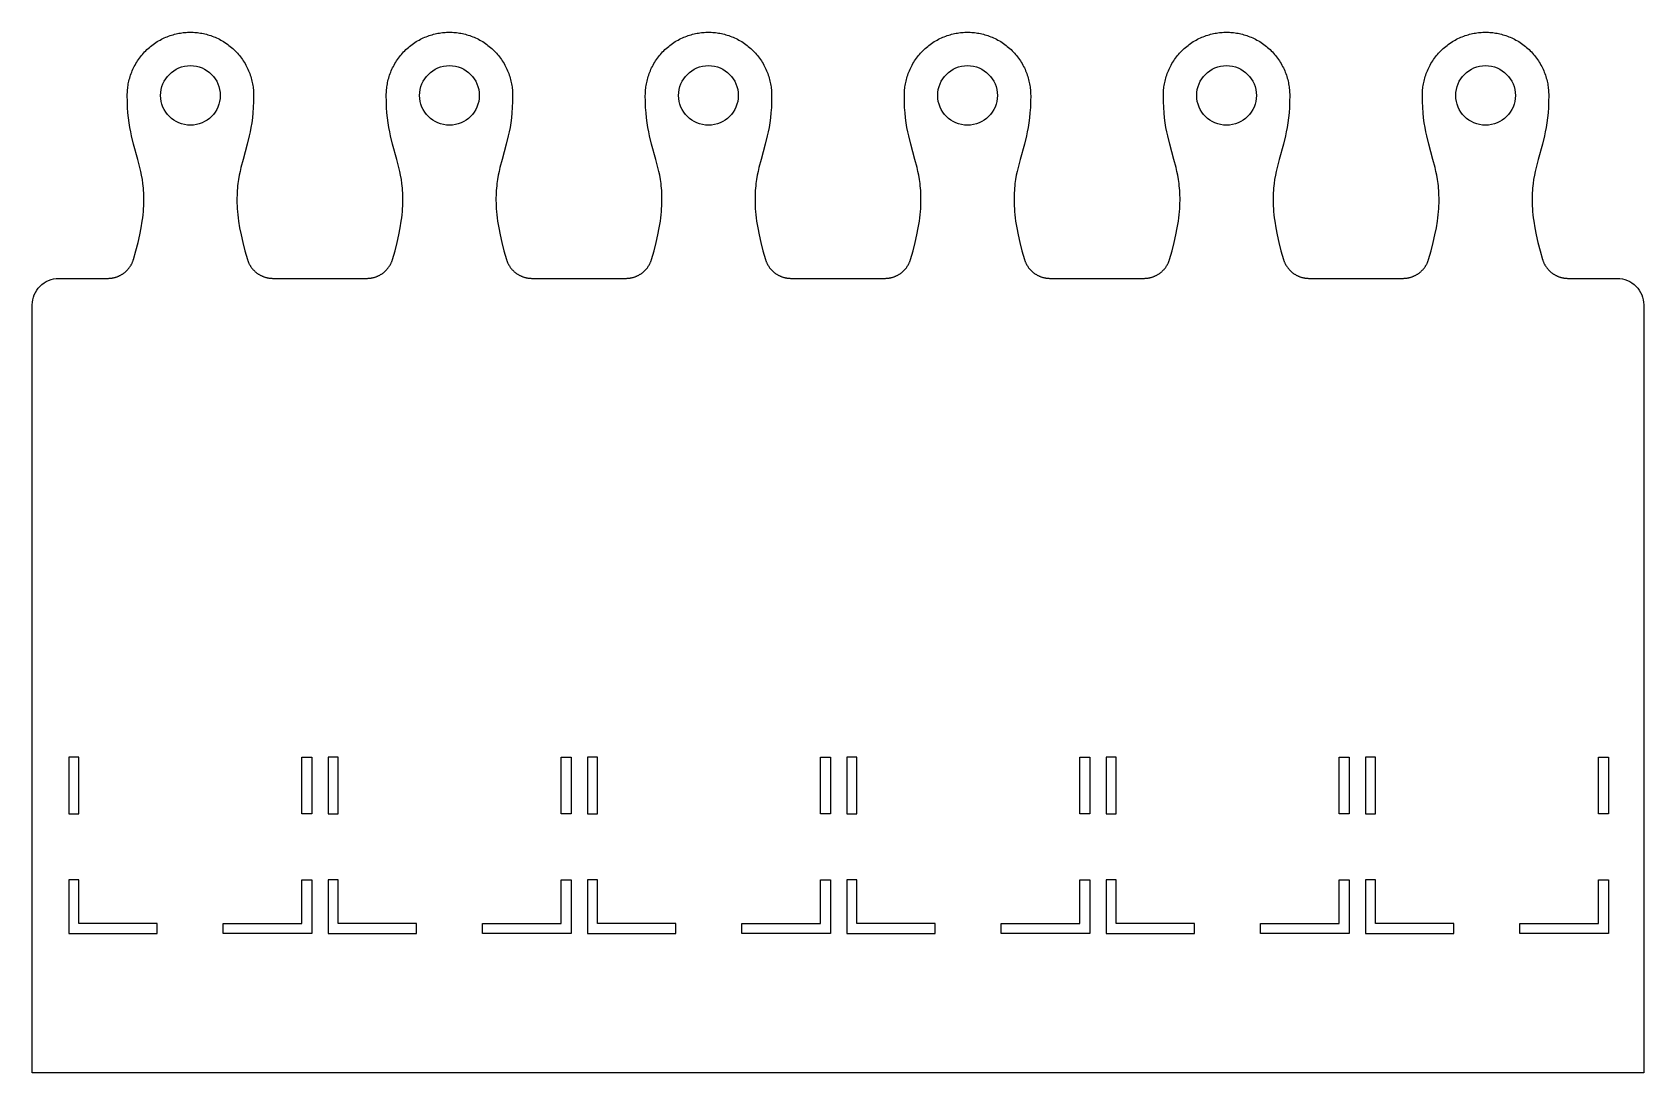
# Model space of a CAD drawing. Extents: x -1617 to -1129, y 174 to 882.
# Drawn here: x -1614 to -1129.3, y 568.8 to 881.7 of the extents above; entities that cross this region are included whole.
import ezdxf

# ---------------------------------------------------------------- set-up
doc = ezdxf.new("R2010")
doc.units = 0
doc.layers.add('DEFAULT', color=7, linetype='CONTINUOUS')

msp = doc.modelspace()

# ---------------------------------------------------------------- linework, layer by layer
at = {"layer": 'DEFAULT'}
msp.add_lwpolyline([(-1614, 799.65, -0.414214), (-1606, 807.65), (-1591.2, 807.65), (-1591.05, 807.65), (-1590.9, 807.66), (-1590.75, 807.66), (-1590.6, 807.67), (-1590.45, 807.69), (-1590.29, 807.7), (-1590.14, 807.72), (-1589.99, 807.74), (-1589.83, 807.77), (-1589.68, 807.8), (-1589.52, 807.83), (-1589.37, 807.86), (-1589.21, 807.9), (-1589.06, 807.94), (-1588.91, 807.99), (-1588.75, 808.04), (-1588.6, 808.09), (-1588.45, 808.14), (-1588.3, 808.2), (-1588.14, 808.26), (-1587.99, 808.32), (-1587.85, 808.39), (-1587.7, 808.46), (-1587.55, 808.53), (-1587.41, 808.61), (-1587.26, 808.69), (-1587.12, 808.77), (-1586.98, 808.86), (-1586.84, 808.95), (-1586.7, 809.04), (-1586.56, 809.13), (-1586.43, 809.23), (-1586.3, 809.33), (-1586.17, 809.43), (-1586.04, 809.54), (-1585.92, 809.65), (-1585.79, 809.76), (-1585.67, 809.87), (-1585.56, 809.98), (-1585.44, 810.1), (-1585.33, 810.22), (-1585.22, 810.34), (-1585.11, 810.46), (-1585.01, 810.59), (-1584.9, 810.72), (-1584.81, 810.85), (-1584.71, 810.98), (-1584.62, 811.11), (-1584.53, 811.24), (-1584.44, 811.38), (-1584.36, 811.51), (-1584.28, 811.65), (-1584.2, 811.79), (-1584.12, 811.92), (-1584.05, 812.06), (-1583.98, 812.2), (-1583.92, 812.35), (-1583.85, 812.49), (-1583.79, 812.63), (-1583.74, 812.77), (-1583.68, 812.91), (-1583.63, 813.06), (-1583.59, 813.2), (-1583.54, 813.34), (-1582.79, 815.94), (-1582.16, 818.39), (-1581.64, 820.69), (-1581.22, 822.85), (-1580.89, 824.88), (-1580.77, 825.85), (-1580.66, 826.79), (-1580.57, 827.7), (-1580.5, 828.59), (-1580.45, 829.45), (-1580.42, 830.28), (-1580.41, 831.09), (-1580.41, 831.87), (-1580.42, 832.63), (-1580.45, 833.37), (-1580.5, 834.09), (-1580.55, 834.79), (-1580.62, 835.47), (-1580.7, 836.14), (-1580.88, 837.42), (-1581.1, 838.64), (-1581.34, 839.81), (-1581.6, 840.94), (-1582.23, 843.36), (-1583.51, 848.04), (-1584.11, 850.46), (-1584.38, 851.73), (-1584.63, 853.05), (-1584.85, 854.43), (-1585.04, 855.88), (-1585.2, 857.42), (-1585.32, 859.06), (-1585.39, 860.8), (-1585.41, 862.65), (-1585.41, 863.07), (-1585.39, 863.5), (-1585.37, 863.93), (-1585.34, 864.36), (-1585.29, 864.79), (-1585.24, 865.23), (-1585.17, 865.67), (-1585.1, 866.11), (-1585.01, 866.55), (-1584.91, 866.99), (-1584.8, 867.44), (-1584.68, 867.88), (-1584.55, 868.32), (-1584.4, 868.77), (-1584.25, 869.21), (-1584.08, 869.65), (-1583.9, 870.08), (-1583.71, 870.52), (-1583.51, 870.95), (-1583.29, 871.38), (-1583.06, 871.8), (-1582.83, 872.22), (-1582.58, 872.64), (-1582.32, 873.05), (-1582.04, 873.45), (-1581.76, 873.85), (-1581.47, 874.24), (-1581.16, 874.63), (-1580.85, 875), (-1580.53, 875.37), (-1580.19, 875.73), (-1579.85, 876.09), (-1579.5, 876.43), (-1579.14, 876.76), (-1578.77, 877.09), (-1578.39, 877.4), (-1578, 877.71), (-1577.61, 878), (-1577.21, 878.28), (-1576.81, 878.55), (-1576.4, 878.82), (-1575.98, 879.06), (-1575.56, 879.3), (-1575.14, 879.53), (-1574.71, 879.74), (-1574.28, 879.95), (-1573.84, 880.14), (-1573.41, 880.32), (-1572.97, 880.49), (-1572.53, 880.64), (-1572.08, 880.79), (-1571.64, 880.92), (-1571.2, 881.04), (-1570.75, 881.15), (-1570.31, 881.25), (-1569.87, 881.33), (-1569.43, 881.41), (-1568.99, 881.48), (-1568.55, 881.53), (-1568.12, 881.57), (-1567.69, 881.61), (-1567.26, 881.63), (-1566.83, 881.65), (-1566.41, 881.65), (-1565.99, 881.65), (-1565.57, 881.63), (-1565.14, 881.61), (-1564.71, 881.57), (-1564.27, 881.53), (-1563.84, 881.48), (-1563.4, 881.41), (-1562.96, 881.33), (-1562.51, 881.25), (-1562.07, 881.15), (-1561.63, 881.04), (-1561.19, 880.92), (-1560.74, 880.79), (-1560.3, 880.64), (-1559.86, 880.49), (-1559.42, 880.32), (-1558.98, 880.14), (-1558.55, 879.95), (-1558.12, 879.74), (-1557.69, 879.53), (-1557.26, 879.3), (-1556.84, 879.06), (-1556.43, 878.82), (-1556.02, 878.55), (-1555.61, 878.28), (-1555.21, 878), (-1554.82, 877.71), (-1554.44, 877.4), (-1554.06, 877.09), (-1553.69, 876.76), (-1553.33, 876.43), (-1552.98, 876.09), (-1552.63, 875.73), (-1552.3, 875.37), (-1551.98, 875), (-1551.66, 874.63), (-1551.36, 874.24), (-1551.06, 873.85), (-1550.78, 873.45), (-1550.51, 873.05), (-1550.25, 872.64), (-1550, 872.22), (-1549.76, 871.8), (-1549.54, 871.38), (-1549.32, 870.95), (-1549.12, 870.52), (-1548.93, 870.08), (-1548.75, 869.65), (-1548.58, 869.21), (-1548.42, 868.77), (-1548.28, 868.32), (-1548.15, 867.88), (-1548.03, 867.44), (-1547.92, 866.99), (-1547.82, 866.55), (-1547.73, 866.11), (-1547.65, 865.67), (-1547.59, 865.23), (-1547.53, 864.79), (-1547.49, 864.36), (-1547.46, 863.93), (-1547.43, 863.5), (-1547.42, 863.07), (-1547.41, 862.65), (-1547.44, 860.8), (-1547.51, 859.06), (-1547.63, 857.42), (-1547.78, 855.88), (-1547.97, 854.43), (-1548.2, 853.05), (-1548.45, 851.73), (-1548.72, 850.46), (-1549.31, 848.04), (-1550.6, 843.36), (-1551.22, 840.94), (-1551.48, 839.81), (-1551.73, 838.64), (-1551.94, 837.42), (-1552.13, 836.14), (-1552.21, 835.47), (-1552.27, 834.79), (-1552.33, 834.09), (-1552.37, 833.37), (-1552.4, 832.63), (-1552.42, 831.87), (-1552.42, 831.09), (-1552.41, 830.28), (-1552.37, 829.45), (-1552.32, 828.59), (-1552.26, 827.7), (-1552.17, 826.79), (-1552.06, 825.85), (-1551.93, 824.88), (-1551.61, 822.85), (-1551.19, 820.69), (-1550.66, 818.39), (-1550.03, 815.94), (-1549.28, 813.34), (-1549.24, 813.2), (-1549.19, 813.06), (-1549.14, 812.91), (-1549.09, 812.77), (-1549.03, 812.63), (-1548.97, 812.49), (-1548.91, 812.35), (-1548.84, 812.2), (-1548.78, 812.06), (-1548.7, 811.92), (-1548.63, 811.79), (-1548.55, 811.65), (-1548.47, 811.51), (-1548.39, 811.38), (-1548.3, 811.24), (-1548.21, 811.11), (-1548.12, 810.98), (-1548.02, 810.85), (-1547.92, 810.72), (-1547.82, 810.59), (-1547.72, 810.46), (-1547.61, 810.34), (-1547.5, 810.22), (-1547.39, 810.1), (-1547.27, 809.98), (-1547.15, 809.87), (-1547.03, 809.76), (-1546.91, 809.65), (-1546.78, 809.54), (-1546.66, 809.43), (-1546.53, 809.33), (-1546.4, 809.23), (-1546.26, 809.13), (-1546.13, 809.04), (-1545.99, 808.95), (-1545.85, 808.86), (-1545.71, 808.77), (-1545.57, 808.69), (-1545.42, 808.61), (-1545.28, 808.53), (-1545.13, 808.46), (-1544.98, 808.39), (-1544.83, 808.32), (-1544.68, 808.26), (-1544.53, 808.2), (-1544.38, 808.14), (-1544.23, 808.09), (-1544.07, 808.04), (-1543.92, 807.99), (-1543.77, 807.94), (-1543.61, 807.9), (-1543.46, 807.86), (-1543.3, 807.83), (-1543.15, 807.8), (-1542.99, 807.77), (-1542.84, 807.74), (-1542.69, 807.72), (-1542.53, 807.7), (-1542.38, 807.69), (-1542.23, 807.67), (-1542.08, 807.66), (-1541.93, 807.66), (-1541.77, 807.65), (-1541.63, 807.65), (-1513.29, 807.65), (-1513.14, 807.65), (-1512.99, 807.66), (-1512.84, 807.66), (-1512.69, 807.67), (-1512.53, 807.69), (-1512.38, 807.7), (-1512.23, 807.72), (-1512.07, 807.74), (-1511.92, 807.77), (-1511.76, 807.8), (-1511.61, 807.83), (-1511.46, 807.86), (-1511.3, 807.9), (-1511.15, 807.94), (-1510.99, 807.99), (-1510.84, 808.04), (-1510.69, 808.09), (-1510.53, 808.14), (-1510.38, 808.2), (-1510.23, 808.26), (-1510.08, 808.32), (-1509.93, 808.39), (-1509.78, 808.46), (-1509.64, 808.53), (-1509.49, 808.61), (-1509.35, 808.69), (-1509.21, 808.77), (-1509.06, 808.86), (-1508.92, 808.95), (-1508.79, 809.04), (-1508.65, 809.13), (-1508.52, 809.23), (-1508.39, 809.33), (-1508.26, 809.43), (-1508.13, 809.54), (-1508, 809.65), (-1507.88, 809.76), (-1507.76, 809.87), (-1507.64, 809.98), (-1507.53, 810.1), (-1507.41, 810.22), (-1507.3, 810.34), (-1507.2, 810.46), (-1507.09, 810.59), (-1506.99, 810.72), (-1506.89, 810.85), (-1506.8, 810.98), (-1506.7, 811.11), (-1506.61, 811.24), (-1506.53, 811.38), (-1506.44, 811.51), (-1506.36, 811.65), (-1506.28, 811.79), (-1506.21, 811.92), (-1506.14, 812.06), (-1506.07, 812.2), (-1506, 812.35), (-1505.94, 812.49), (-1505.88, 812.63), (-1505.82, 812.77), (-1505.77, 812.91), (-1505.72, 813.06), (-1505.67, 813.2), (-1505.63, 813.34), (-1504.88, 815.94), (-1504.25, 818.39), (-1503.73, 820.69), (-1503.31, 822.85), (-1502.98, 824.88), (-1502.85, 825.85), (-1502.74, 826.79), (-1502.66, 827.7), (-1502.59, 828.59), (-1502.54, 829.45), (-1502.51, 830.28), (-1502.49, 831.09), (-1502.49, 831.87), (-1502.51, 832.63), (-1502.54, 833.37), (-1502.58, 834.09), (-1502.64, 834.79), (-1502.71, 835.47), (-1502.79, 836.14), (-1502.97, 837.42), (-1503.19, 838.64), (-1503.43, 839.81), (-1503.69, 840.94), (-1504.31, 843.36), (-1505.6, 848.04), (-1506.2, 850.46), (-1506.47, 851.73), (-1506.72, 853.05), (-1506.94, 854.43), (-1507.13, 855.88), (-1507.29, 857.42), (-1507.4, 859.06), (-1507.47, 860.8), (-1507.5, 862.65), (-1507.5, 863.07), (-1507.48, 863.5), (-1507.46, 863.93), (-1507.42, 864.36), (-1507.38, 864.79), (-1507.32, 865.23), (-1507.26, 865.67), (-1507.18, 866.11), (-1507.1, 866.55), (-1507, 866.99), (-1506.89, 867.44), (-1506.77, 867.88), (-1506.63, 868.32), (-1506.49, 868.77), (-1506.33, 869.21), (-1506.17, 869.65), (-1505.99, 870.08), (-1505.8, 870.52), (-1505.59, 870.95), (-1505.38, 871.38), (-1505.15, 871.8), (-1504.91, 872.22), (-1504.66, 872.64), (-1504.4, 873.05), (-1504.13, 873.45), (-1503.85, 873.85), (-1503.55, 874.24), (-1503.25, 874.63), (-1502.94, 875), (-1502.61, 875.37), (-1502.28, 875.73), (-1501.94, 876.09), (-1501.58, 876.43), (-1501.22, 876.76), (-1500.85, 877.09), (-1500.48, 877.4), (-1500.09, 877.71), (-1499.7, 878), (-1499.3, 878.28), (-1498.9, 878.55), (-1498.49, 878.82), (-1498.07, 879.06), (-1497.65, 879.3), (-1497.23, 879.53), (-1496.8, 879.74), (-1496.37, 879.95), (-1495.93, 880.14), (-1495.49, 880.32), (-1495.05, 880.49), (-1494.61, 880.64), (-1494.17, 880.79), (-1493.73, 880.92), (-1493.28, 881.04), (-1492.84, 881.15), (-1492.4, 881.25), (-1491.96, 881.33), (-1491.52, 881.41), (-1491.08, 881.48), (-1490.64, 881.53), (-1490.21, 881.57), (-1489.78, 881.61), (-1489.35, 881.63), (-1488.92, 881.65), (-1488.5, 881.65), (-1488.08, 881.65), (-1487.65, 881.63), (-1487.22, 881.61), (-1486.79, 881.57), (-1486.36, 881.53), (-1485.92, 881.48), (-1485.48, 881.41), (-1485.04, 881.33), (-1484.6, 881.25), (-1484.16, 881.15), (-1483.72, 881.04), (-1483.27, 880.92), (-1482.83, 880.79), (-1482.39, 880.64), (-1481.95, 880.49), (-1481.51, 880.32), (-1481.07, 880.14), (-1480.63, 879.95), (-1480.2, 879.74), (-1479.77, 879.53), (-1479.35, 879.3), (-1478.93, 879.06), (-1478.51, 878.82), (-1478.1, 878.55), (-1477.7, 878.28), (-1477.3, 878), (-1476.91, 877.71), (-1476.52, 877.4), (-1476.15, 877.09), (-1475.78, 876.76), (-1475.42, 876.43), (-1475.06, 876.09), (-1474.72, 875.73), (-1474.39, 875.37), (-1474.06, 875), (-1473.75, 874.63), (-1473.45, 874.24), (-1473.15, 873.85), (-1472.87, 873.45), (-1472.6, 873.05), (-1472.34, 872.64), (-1472.09, 872.22), (-1471.85, 871.8), (-1471.62, 871.38), (-1471.41, 870.95), (-1471.2, 870.52), (-1471.01, 870.08), (-1470.83, 869.65), (-1470.67, 869.21), (-1470.51, 868.77), (-1470.37, 868.32), (-1470.23, 867.88), (-1470.11, 867.44), (-1470, 866.99), (-1469.9, 866.55), (-1469.82, 866.11), (-1469.74, 865.67), (-1469.68, 865.23), (-1469.62, 864.79), (-1469.58, 864.36), (-1469.54, 863.93), (-1469.52, 863.5), (-1469.5, 863.07), (-1469.5, 862.65), (-1469.53, 860.8), (-1469.6, 859.06), (-1469.71, 857.42), (-1469.87, 855.88), (-1470.06, 854.43), (-1470.28, 853.05), (-1470.53, 851.73), (-1470.8, 850.46), (-1471.4, 848.04), (-1472.69, 843.36), (-1473.31, 840.94), (-1473.57, 839.81), (-1473.81, 838.64), (-1474.03, 837.42), (-1474.21, 836.14), (-1474.29, 835.47), (-1474.36, 834.79), (-1474.42, 834.09), (-1474.46, 833.37), (-1474.49, 832.63), (-1474.51, 831.87), (-1474.51, 831.09), (-1474.49, 830.28), (-1474.46, 829.45), (-1474.41, 828.59), (-1474.34, 827.7), (-1474.26, 826.79), (-1474.15, 825.85), (-1474.02, 824.88), (-1473.69, 822.85), (-1473.27, 820.69), (-1472.75, 818.39), (-1472.12, 815.94), (-1471.37, 813.34), (-1471.33, 813.2), (-1471.28, 813.06), (-1471.23, 812.91), (-1471.18, 812.77), (-1471.12, 812.63), (-1471.06, 812.49), (-1471, 812.35), (-1470.93, 812.2), (-1470.86, 812.06), (-1470.79, 811.92), (-1470.72, 811.79), (-1470.64, 811.65), (-1470.56, 811.51), (-1470.47, 811.38), (-1470.39, 811.24), (-1470.3, 811.11), (-1470.2, 810.98), (-1470.11, 810.85), (-1470.01, 810.72), (-1469.91, 810.59), (-1469.8, 810.46), (-1469.7, 810.34), (-1469.59, 810.22), (-1469.47, 810.1), (-1469.36, 809.98), (-1469.24, 809.87), (-1469.12, 809.76), (-1469, 809.65), (-1468.87, 809.54), (-1468.74, 809.43), (-1468.61, 809.33), (-1468.48, 809.23), (-1468.35, 809.13), (-1468.21, 809.04), (-1468.08, 808.95), (-1467.94, 808.86), (-1467.79, 808.77), (-1467.65, 808.69), (-1467.51, 808.61), (-1467.36, 808.53), (-1467.22, 808.46), (-1467.07, 808.39), (-1466.92, 808.32), (-1466.77, 808.26), (-1466.62, 808.2), (-1466.47, 808.14), (-1466.31, 808.09), (-1466.16, 808.04), (-1466.01, 807.99), (-1465.85, 807.94), (-1465.7, 807.9), (-1465.54, 807.86), (-1465.39, 807.83), (-1465.24, 807.8), (-1465.08, 807.77), (-1464.93, 807.74), (-1464.77, 807.72), (-1464.62, 807.7), (-1464.47, 807.69), (-1464.31, 807.67), (-1464.16, 807.66), (-1464.01, 807.66), (-1463.86, 807.65), (-1463.71, 807.65), (-1435.37, 807.65), (-1435.23, 807.65), (-1435.07, 807.66), (-1434.92, 807.66), (-1434.77, 807.67), (-1434.62, 807.69), (-1434.47, 807.7), (-1434.31, 807.72), (-1434.16, 807.74), (-1434.01, 807.77), (-1433.85, 807.8), (-1433.7, 807.83), (-1433.54, 807.86), (-1433.39, 807.9), (-1433.23, 807.94), (-1433.08, 807.99), (-1432.93, 808.04), (-1432.77, 808.09), (-1432.62, 808.14), (-1432.47, 808.2), (-1432.32, 808.26), (-1432.17, 808.32), (-1432.02, 808.39), (-1431.87, 808.46), (-1431.72, 808.53), (-1431.58, 808.61), (-1431.43, 808.69), (-1431.29, 808.77), (-1431.15, 808.86), (-1431.01, 808.95), (-1430.87, 809.04), (-1430.74, 809.13), (-1430.6, 809.23), (-1430.47, 809.33), (-1430.34, 809.43), (-1430.22, 809.54), (-1430.09, 809.65), (-1429.97, 809.76), (-1429.85, 809.87), (-1429.73, 809.98), (-1429.61, 810.1), (-1429.5, 810.22), (-1429.39, 810.34), (-1429.28, 810.46), (-1429.18, 810.59), (-1429.08, 810.72), (-1428.98, 810.85), (-1428.88, 810.98), (-1428.79, 811.11), (-1428.7, 811.24), (-1428.61, 811.38), (-1428.53, 811.51), (-1428.45, 811.65), (-1428.37, 811.79), (-1428.3, 811.92), (-1428.22, 812.06), (-1428.16, 812.2), (-1428.09, 812.35), (-1428.03, 812.49), (-1427.97, 812.63), (-1427.91, 812.77), (-1427.86, 812.91), (-1427.81, 813.06), (-1427.76, 813.2), (-1427.72, 813.34), (-1426.97, 815.94), (-1426.34, 818.39), (-1425.81, 820.69), (-1425.39, 822.85), (-1425.07, 824.88), (-1424.94, 825.85), (-1424.83, 826.79), (-1424.74, 827.7), (-1424.68, 828.59), (-1424.63, 829.45), (-1424.59, 830.28), (-1424.58, 831.09), (-1424.58, 831.87), (-1424.6, 832.63), (-1424.63, 833.37), (-1424.67, 834.09), (-1424.73, 834.79), (-1424.79, 835.47), (-1424.87, 836.14), (-1425.06, 837.42), (-1425.27, 838.64), (-1425.52, 839.81), (-1425.78, 840.94), (-1426.4, 843.36), (-1427.69, 848.04), (-1428.28, 850.46), (-1428.55, 851.73), (-1428.8, 853.05), (-1429.03, 854.43), (-1429.22, 855.88), (-1429.37, 857.42), (-1429.49, 859.06), (-1429.56, 860.8), (-1429.59, 862.65), (-1429.58, 863.07), (-1429.57, 863.5), (-1429.54, 863.93), (-1429.51, 864.36), (-1429.47, 864.79), (-1429.41, 865.23), (-1429.35, 865.67), (-1429.27, 866.11), (-1429.18, 866.55), (-1429.08, 866.99), (-1428.97, 867.44), (-1428.85, 867.88), (-1428.72, 868.32), (-1428.58, 868.77), (-1428.42, 869.21), (-1428.25, 869.65), (-1428.07, 870.08), (-1427.88, 870.52), (-1427.68, 870.95), (-1427.46, 871.38), (-1427.24, 871.8), (-1427, 872.22), (-1426.75, 872.64), (-1426.49, 873.05), (-1426.22, 873.45), (-1425.94, 873.85), (-1425.64, 874.24), (-1425.34, 874.63), (-1425.02, 875), (-1424.7, 875.37), (-1424.37, 875.73), (-1424.02, 876.09), (-1423.67, 876.43), (-1423.31, 876.76), (-1422.94, 877.09), (-1422.56, 877.4), (-1422.18, 877.71), (-1421.79, 878), (-1421.39, 878.28), (-1420.98, 878.55), (-1420.57, 878.82), (-1420.16, 879.06), (-1419.74, 879.3), (-1419.31, 879.53), (-1418.88, 879.74), (-1418.45, 879.95), (-1418.02, 880.14), (-1417.58, 880.32), (-1417.14, 880.49), (-1416.7, 880.64), (-1416.26, 880.79), (-1415.81, 880.92), (-1415.37, 881.04), (-1414.93, 881.15), (-1414.49, 881.25), (-1414.04, 881.33), (-1413.6, 881.41), (-1413.16, 881.48), (-1412.73, 881.53), (-1412.29, 881.57), (-1411.86, 881.61), (-1411.43, 881.63), (-1411.01, 881.65), (-1410.59, 881.65), (-1410.17, 881.65), (-1409.74, 881.63), (-1409.31, 881.61), (-1408.88, 881.57), (-1408.45, 881.53), (-1408.01, 881.48), (-1407.57, 881.41), (-1407.13, 881.33), (-1406.69, 881.25), (-1406.25, 881.15), (-1405.8, 881.04), (-1405.36, 880.92), (-1404.92, 880.79), (-1404.47, 880.64), (-1404.03, 880.49), (-1403.59, 880.32), (-1403.16, 880.14), (-1402.72, 879.95), (-1402.29, 879.74), (-1401.86, 879.53), (-1401.44, 879.3), (-1401.02, 879.06), (-1400.6, 878.82), (-1400.19, 878.55), (-1399.79, 878.28), (-1399.39, 878), (-1399, 877.71), (-1398.61, 877.4), (-1398.23, 877.09), (-1397.86, 876.76), (-1397.5, 876.43), (-1397.15, 876.09), (-1396.81, 875.73), (-1396.47, 875.37), (-1396.15, 875), (-1395.84, 874.63), (-1395.53, 874.24), (-1395.24, 873.85), (-1394.96, 873.45), (-1394.68, 873.05), (-1394.42, 872.64), (-1394.17, 872.22), (-1393.94, 871.8), (-1393.71, 871.38), (-1393.49, 870.95), (-1393.29, 870.52), (-1393.1, 870.08), (-1392.92, 869.65), (-1392.75, 869.21), (-1392.6, 868.77), (-1392.45, 868.32), (-1392.32, 867.88), (-1392.2, 867.44), (-1392.09, 866.99), (-1391.99, 866.55), (-1391.9, 866.11), (-1391.83, 865.67), (-1391.76, 865.23), (-1391.71, 864.79), (-1391.66, 864.36), (-1391.63, 863.93), (-1391.61, 863.5), (-1391.59, 863.07), (-1391.59, 862.65), (-1391.61, 860.8), (-1391.68, 859.06), (-1391.8, 857.42), (-1391.96, 855.88), (-1392.15, 854.43), (-1392.37, 853.05), (-1392.62, 851.73), (-1392.89, 850.46), (-1393.49, 848.04), (-1394.77, 843.36), (-1395.4, 840.94), (-1395.66, 839.81), (-1395.9, 838.64), (-1396.12, 837.42), (-1396.3, 836.14), (-1396.38, 835.47), (-1396.45, 834.79), (-1396.5, 834.09), (-1396.55, 833.37), (-1396.58, 832.63), (-1396.59, 831.87), (-1396.59, 831.09), (-1396.58, 830.28), (-1396.55, 829.45), (-1396.5, 828.59), (-1396.43, 827.7), (-1396.34, 826.79), (-1396.23, 825.85), (-1396.11, 824.88), (-1395.78, 822.85), (-1395.36, 820.69), (-1394.84, 818.39), (-1394.21, 815.94), (-1393.46, 813.34), (-1393.41, 813.2), (-1393.37, 813.06), (-1393.32, 812.91), (-1393.26, 812.77), (-1393.21, 812.63), (-1393.15, 812.49), (-1393.08, 812.35), (-1393.02, 812.2), (-1392.95, 812.06), (-1392.88, 811.92), (-1392.8, 811.79), (-1392.72, 811.65), (-1392.64, 811.51), (-1392.56, 811.38), (-1392.47, 811.24), (-1392.38, 811.11), (-1392.29, 810.98), (-1392.19, 810.85), (-1392.1, 810.72), (-1391.99, 810.59), (-1391.89, 810.46), (-1391.78, 810.34), (-1391.67, 810.22), (-1391.56, 810.1), (-1391.44, 809.98), (-1391.33, 809.87), (-1391.21, 809.76), (-1391.08, 809.65), (-1390.96, 809.54), (-1390.83, 809.43), (-1390.7, 809.33), (-1390.57, 809.23), (-1390.44, 809.13), (-1390.3, 809.04), (-1390.16, 808.95), (-1390.02, 808.86), (-1389.88, 808.77), (-1389.74, 808.69), (-1389.59, 808.61), (-1389.45, 808.53), (-1389.3, 808.46), (-1389.15, 808.39), (-1389.01, 808.32), (-1388.86, 808.26), (-1388.7, 808.2), (-1388.55, 808.14), (-1388.4, 808.09), (-1388.25, 808.04), (-1388.09, 807.99), (-1387.94, 807.94), (-1387.79, 807.9), (-1387.63, 807.86), (-1387.48, 807.83), (-1387.32, 807.8), (-1387.17, 807.77), (-1387.01, 807.74), (-1386.86, 807.72), (-1386.71, 807.7), (-1386.55, 807.69), (-1386.4, 807.67), (-1386.25, 807.66), (-1386.1, 807.66), (-1385.95, 807.65), (-1385.8, 807.65), (-1357.46, 807.65), (-1357.31, 807.65), (-1357.16, 807.66), (-1357.01, 807.66), (-1356.86, 807.67), (-1356.71, 807.69), (-1356.55, 807.7), (-1356.4, 807.72), (-1356.25, 807.74), (-1356.09, 807.77), (-1355.94, 807.8), (-1355.78, 807.83), (-1355.63, 807.86), (-1355.47, 807.9), (-1355.32, 807.94), (-1355.17, 807.99), (-1355.01, 808.04), (-1354.86, 808.09), (-1354.71, 808.14), (-1354.56, 808.2), (-1354.4, 808.26), (-1354.25, 808.32), (-1354.11, 808.39), (-1353.96, 808.46), (-1353.81, 808.53), (-1353.67, 808.61), (-1353.52, 808.69), (-1353.38, 808.77), (-1353.24, 808.86), (-1353.1, 808.95), (-1352.96, 809.04), (-1352.82, 809.13), (-1352.69, 809.23), (-1352.56, 809.33), (-1352.43, 809.43), (-1352.3, 809.54), (-1352.18, 809.65), (-1352.05, 809.76), (-1351.93, 809.87), (-1351.82, 809.98), (-1351.7, 810.1), (-1351.59, 810.22), (-1351.48, 810.34), (-1351.37, 810.46), (-1351.27, 810.59), (-1351.17, 810.72), (-1351.07, 810.85), (-1350.97, 810.98), (-1350.88, 811.11), (-1350.79, 811.24), (-1350.7, 811.38), (-1350.62, 811.51), (-1350.54, 811.65), (-1350.46, 811.79), (-1350.38, 811.92), (-1350.31, 812.06), (-1350.24, 812.2), (-1350.18, 812.35), (-1350.11, 812.49), (-1350.05, 812.63), (-1350, 812.77), (-1349.95, 812.91), (-1349.89, 813.06), (-1349.85, 813.2), (-1349.8, 813.34), (-1349.05, 815.94), (-1348.42, 818.39), (-1347.9, 820.69), (-1347.48, 822.85), (-1347.15, 824.88), (-1347.03, 825.85), (-1346.92, 826.79), (-1346.83, 827.7), (-1346.76, 828.59), (-1346.71, 829.45), (-1346.68, 830.28), (-1346.67, 831.09), (-1346.67, 831.87), (-1346.68, 832.63), (-1346.71, 833.37), (-1346.76, 834.09), (-1346.81, 834.79), (-1346.88, 835.47), (-1346.96, 836.14), (-1347.14, 837.42), (-1347.36, 838.64), (-1347.6, 839.81), (-1347.86, 840.94), (-1348.49, 843.36), (-1349.77, 848.04), (-1350.37, 850.46), (-1350.64, 851.73), (-1350.89, 853.05), (-1351.11, 854.43), (-1351.3, 855.88), (-1351.46, 857.42), (-1351.58, 859.06), (-1351.65, 860.8), (-1351.67, 862.65), (-1351.67, 863.07), (-1351.65, 863.5), (-1351.63, 863.93), (-1351.6, 864.36), (-1351.55, 864.79), (-1351.5, 865.23), (-1351.43, 865.67), (-1351.36, 866.11), (-1351.27, 866.55), (-1351.17, 866.99), (-1351.06, 867.44), (-1350.94, 867.88), (-1350.81, 868.32), (-1350.66, 868.77), (-1350.51, 869.21), (-1350.34, 869.65), (-1350.16, 870.08), (-1349.97, 870.52), (-1349.77, 870.95), (-1349.55, 871.38), (-1349.32, 871.8), (-1349.09, 872.22), (-1348.84, 872.64), (-1348.58, 873.05), (-1348.3, 873.45), (-1348.02, 873.85), (-1347.73, 874.24), (-1347.42, 874.63), (-1347.11, 875), (-1346.79, 875.37), (-1346.45, 875.73), (-1346.11, 876.09), (-1345.76, 876.43), (-1345.4, 876.76), (-1345.03, 877.09), (-1344.65, 877.4), (-1344.26, 877.71), (-1343.87, 878), (-1343.47, 878.28), (-1343.07, 878.55), (-1342.66, 878.82), (-1342.24, 879.06), (-1341.82, 879.3), (-1341.4, 879.53), (-1340.97, 879.74), (-1340.54, 879.95), (-1340.1, 880.14), (-1339.67, 880.32), (-1339.23, 880.49), (-1338.79, 880.64), (-1338.34, 880.79), (-1337.9, 880.92), (-1337.46, 881.04), (-1337.02, 881.15), (-1336.57, 881.25), (-1336.13, 881.33), (-1335.69, 881.41), (-1335.25, 881.48), (-1334.82, 881.53), (-1334.38, 881.57), (-1333.95, 881.61), (-1333.52, 881.63), (-1333.1, 881.65), (-1332.67, 881.65), (-1332.25, 881.65), (-1331.83, 881.63), (-1331.4, 881.61), (-1330.97, 881.57), (-1330.53, 881.53), (-1330.1, 881.48), (-1329.66, 881.41), (-1329.22, 881.33), (-1328.77, 881.25), (-1328.33, 881.15), (-1327.89, 881.04), (-1327.45, 880.92), (-1327, 880.79), (-1326.56, 880.64), (-1326.12, 880.49), (-1325.68, 880.32), (-1325.24, 880.14), (-1324.81, 879.95), (-1324.38, 879.74), (-1323.95, 879.53), (-1323.52, 879.3), (-1323.1, 879.06), (-1322.69, 878.82), (-1322.28, 878.55), (-1321.87, 878.28), (-1321.47, 878), (-1321.08, 877.71), (-1320.7, 877.4), (-1320.32, 877.09), (-1319.95, 876.76), (-1319.59, 876.43), (-1319.24, 876.09), (-1318.9, 875.73), (-1318.56, 875.37), (-1318.24, 875), (-1317.92, 874.63), (-1317.62, 874.24), (-1317.33, 873.85), (-1317.04, 873.45), (-1316.77, 873.05), (-1316.51, 872.64), (-1316.26, 872.22), (-1316.02, 871.8), (-1315.8, 871.38), (-1315.58, 870.95), (-1315.38, 870.52), (-1315.19, 870.08), (-1315.01, 869.65), (-1314.84, 869.21), (-1314.68, 868.77), (-1314.54, 868.32), (-1314.41, 867.88), (-1314.29, 867.44), (-1314.18, 866.99), (-1314.08, 866.55), (-1313.99, 866.11), (-1313.91, 865.67), (-1313.85, 865.23), (-1313.79, 864.79), (-1313.75, 864.36), (-1313.72, 863.93), (-1313.69, 863.5), (-1313.68, 863.07), (-1313.67, 862.65), (-1313.7, 860.8), (-1313.77, 859.06), (-1313.89, 857.42), (-1314.04, 855.88), (-1314.23, 854.43), (-1314.46, 853.05), (-1314.71, 851.73), (-1314.98, 850.46), (-1315.57, 848.04), (-1316.86, 843.36), (-1317.48, 840.94), (-1317.74, 839.81), (-1317.99, 838.64), (-1318.2, 837.42), (-1318.39, 836.14), (-1318.47, 835.47), (-1318.53, 834.79), (-1318.59, 834.09), (-1318.63, 833.37), (-1318.66, 832.63), (-1318.68, 831.87), (-1318.68, 831.09), (-1318.67, 830.28), (-1318.63, 829.45), (-1318.58, 828.59), (-1318.52, 827.7), (-1318.43, 826.79), (-1318.32, 825.85), (-1318.19, 824.88), (-1317.87, 822.85), (-1317.45, 820.69), (-1316.92, 818.39), (-1316.29, 815.94), (-1315.54, 813.34), (-1315.5, 813.2), (-1315.45, 813.06), (-1315.4, 812.91), (-1315.35, 812.77), (-1315.29, 812.63), (-1315.23, 812.49), (-1315.17, 812.35), (-1315.1, 812.2), (-1315.04, 812.06), (-1314.96, 811.92), (-1314.89, 811.79), (-1314.81, 811.65), (-1314.73, 811.51), (-1314.65, 811.38), (-1314.56, 811.24), (-1314.47, 811.11), (-1314.38, 810.98), (-1314.28, 810.85), (-1314.18, 810.72), (-1314.08, 810.59), (-1313.98, 810.46), (-1313.87, 810.34), (-1313.76, 810.22), (-1313.65, 810.1), (-1313.53, 809.98), (-1313.41, 809.87), (-1313.29, 809.76), (-1313.17, 809.65), (-1313.04, 809.54), (-1312.92, 809.43), (-1312.79, 809.33), (-1312.66, 809.23), (-1312.52, 809.13), (-1312.39, 809.04), (-1312.25, 808.95), (-1312.11, 808.86), (-1311.97, 808.77), (-1311.83, 808.69), (-1311.68, 808.61), (-1311.54, 808.53), (-1311.39, 808.46), (-1311.24, 808.39), (-1311.09, 808.32), (-1310.94, 808.26), (-1310.79, 808.2), (-1310.64, 808.14), (-1310.49, 808.09), (-1310.33, 808.04), (-1310.18, 807.99), (-1310.03, 807.94), (-1309.87, 807.9), (-1309.72, 807.86), (-1309.56, 807.83), (-1309.41, 807.8), (-1309.26, 807.77), (-1309.1, 807.74), (-1308.95, 807.72), (-1308.79, 807.7), (-1308.64, 807.69), (-1308.49, 807.67), (-1308.34, 807.66), (-1308.19, 807.66), (-1308.03, 807.65), (-1307.89, 807.65), (-1279.55, 807.65), (-1279.4, 807.65), (-1279.25, 807.66), (-1279.1, 807.66), (-1278.95, 807.67), (-1278.79, 807.69), (-1278.64, 807.7), (-1278.49, 807.72), (-1278.33, 807.74), (-1278.18, 807.77), (-1278.02, 807.8), (-1277.87, 807.83), (-1277.72, 807.86), (-1277.56, 807.9), (-1277.41, 807.94), (-1277.25, 807.99), (-1277.1, 808.04), (-1276.95, 808.09), (-1276.79, 808.14), (-1276.64, 808.2), (-1276.49, 808.26), (-1276.34, 808.32), (-1276.19, 808.39), (-1276.04, 808.46), (-1275.9, 808.53), (-1275.75, 808.61), (-1275.61, 808.69), (-1275.47, 808.77), (-1275.32, 808.86), (-1275.19, 808.95), (-1275.05, 809.04), (-1274.91, 809.13), (-1274.78, 809.23), (-1274.65, 809.33), (-1274.52, 809.43), (-1274.39, 809.54), (-1274.26, 809.65), (-1274.14, 809.76), (-1274.02, 809.87), (-1273.9, 809.98), (-1273.79, 810.1), (-1273.68, 810.22), (-1273.57, 810.34), (-1273.46, 810.46), (-1273.35, 810.59), (-1273.25, 810.72), (-1273.15, 810.85), (-1273.06, 810.98), (-1272.96, 811.11), (-1272.87, 811.24), (-1272.79, 811.38), (-1272.7, 811.51), (-1272.62, 811.65), (-1272.54, 811.79), (-1272.47, 811.92), (-1272.4, 812.06), (-1272.33, 812.2), (-1272.26, 812.35), (-1272.2, 812.49), (-1272.14, 812.63), (-1272.09, 812.77), (-1272.03, 812.91), (-1271.98, 813.06), (-1271.93, 813.2), (-1271.89, 813.34), (-1271.14, 815.94), (-1270.51, 818.39), (-1269.99, 820.69), (-1269.57, 822.85), (-1269.24, 824.88), (-1269.11, 825.85), (-1269, 826.79), (-1268.92, 827.7), (-1268.85, 828.59), (-1268.8, 829.45), (-1268.77, 830.28), (-1268.75, 831.09), (-1268.75, 831.87), (-1268.77, 832.63), (-1268.8, 833.37), (-1268.84, 834.09), (-1268.9, 834.79), (-1268.97, 835.47), (-1269.05, 836.14), (-1269.23, 837.42), (-1269.45, 838.64), (-1269.69, 839.81), (-1269.95, 840.94), (-1270.57, 843.36), (-1271.86, 848.04), (-1272.46, 850.46), (-1272.73, 851.73), (-1272.98, 853.05), (-1273.2, 854.43), (-1273.39, 855.88), (-1273.55, 857.42), (-1273.66, 859.06), (-1273.74, 860.8), (-1273.76, 862.65), (-1273.76, 863.07), (-1273.74, 863.5), (-1273.72, 863.93), (-1273.68, 864.36), (-1273.64, 864.79), (-1273.58, 865.23), (-1273.52, 865.67), (-1273.44, 866.11), (-1273.36, 866.55), (-1273.26, 866.99), (-1273.15, 867.44), (-1273.03, 867.88), (-1272.89, 868.32), (-1272.75, 868.77), (-1272.59, 869.21), (-1272.43, 869.65), (-1272.25, 870.08), (-1272.06, 870.52), (-1271.85, 870.95), (-1271.64, 871.38), (-1271.41, 871.8), (-1271.17, 872.22), (-1270.92, 872.64), (-1270.66, 873.05), (-1270.39, 873.45), (-1270.11, 873.85), (-1269.82, 874.24), (-1269.51, 874.63), (-1269.2, 875), (-1268.87, 875.37), (-1268.54, 875.73), (-1268.2, 876.09), (-1267.84, 876.43), (-1267.48, 876.76), (-1267.11, 877.09), (-1266.74, 877.4), (-1266.35, 877.71), (-1265.96, 878), (-1265.56, 878.28), (-1265.16, 878.55), (-1264.75, 878.82), (-1264.33, 879.06), (-1263.91, 879.3), (-1263.49, 879.53), (-1263.06, 879.74), (-1262.63, 879.95), (-1262.19, 880.14), (-1261.75, 880.32), (-1261.31, 880.49), (-1260.87, 880.64), (-1260.43, 880.79), (-1259.99, 880.92), (-1259.55, 881.04), (-1259.1, 881.15), (-1258.66, 881.25), (-1258.22, 881.33), (-1257.78, 881.41), (-1257.34, 881.48), (-1256.9, 881.53), (-1256.47, 881.57), (-1256.04, 881.61), (-1255.61, 881.63), (-1255.18, 881.65), (-1254.76, 881.65), (-1254.34, 881.65), (-1253.91, 881.63), (-1253.48, 881.61), (-1253.05, 881.57), (-1252.62, 881.53), (-1252.18, 881.48), (-1251.74, 881.41), (-1251.3, 881.33), (-1250.86, 881.25), (-1250.42, 881.15), (-1249.98, 881.04), (-1249.53, 880.92), (-1249.09, 880.79), (-1248.65, 880.64), (-1248.21, 880.49), (-1247.77, 880.32), (-1247.33, 880.14), (-1246.89, 879.95), (-1246.46, 879.74), (-1246.03, 879.53), (-1245.61, 879.3), (-1245.19, 879.06), (-1244.77, 878.82), (-1244.36, 878.55), (-1243.96, 878.28), (-1243.56, 878), (-1243.17, 877.71), (-1242.78, 877.4), (-1242.41, 877.09), (-1242.04, 876.76), (-1241.68, 876.43), (-1241.33, 876.09), (-1240.98, 875.73), (-1240.65, 875.37), (-1240.32, 875), (-1240.01, 874.63), (-1239.71, 874.24), (-1239.41, 873.85), (-1239.13, 873.45), (-1238.86, 873.05), (-1238.6, 872.64), (-1238.35, 872.22), (-1238.11, 871.8), (-1237.88, 871.38), (-1237.67, 870.95), (-1237.47, 870.52), (-1237.27, 870.08), (-1237.09, 869.65), (-1236.93, 869.21), (-1236.77, 868.77), (-1236.63, 868.32), (-1236.49, 867.88), (-1236.37, 867.44), (-1236.26, 866.99), (-1236.16, 866.55), (-1236.08, 866.11), (-1236, 865.67), (-1235.94, 865.23), (-1235.88, 864.79), (-1235.84, 864.36), (-1235.8, 863.93), (-1235.78, 863.5), (-1235.76, 863.07), (-1235.76, 862.65), (-1235.79, 860.8), (-1235.86, 859.06), (-1235.97, 857.42), (-1236.13, 855.88), (-1236.32, 854.43), (-1236.54, 853.05), (-1236.79, 851.73), (-1237.06, 850.46), (-1237.66, 848.04), (-1238.95, 843.36), (-1239.57, 840.94), (-1239.83, 839.81), (-1240.07, 838.64), (-1240.29, 837.42), (-1240.48, 836.14), (-1240.55, 835.47), (-1240.62, 834.79), (-1240.68, 834.09), (-1240.72, 833.37), (-1240.75, 832.63), (-1240.77, 831.87), (-1240.77, 831.09), (-1240.75, 830.28), (-1240.72, 829.45), (-1240.67, 828.59), (-1240.6, 827.7), (-1240.52, 826.79), (-1240.41, 825.85), (-1240.28, 824.88), (-1239.95, 822.85), (-1239.53, 820.69), (-1239.01, 818.39), (-1238.38, 815.94), (-1237.63, 813.34), (-1237.59, 813.2), (-1237.54, 813.06), (-1237.49, 812.91), (-1237.44, 812.77), (-1237.38, 812.63), (-1237.32, 812.49), (-1237.26, 812.35), (-1237.19, 812.2), (-1237.12, 812.06), (-1237.05, 811.92), (-1236.98, 811.79), (-1236.9, 811.65), (-1236.82, 811.51), (-1236.73, 811.38), (-1236.65, 811.24), (-1236.56, 811.11), (-1236.46, 810.98), (-1236.37, 810.85), (-1236.27, 810.72), (-1236.17, 810.59), (-1236.06, 810.46), (-1235.96, 810.34), (-1235.85, 810.22), (-1235.73, 810.1), (-1235.62, 809.98), (-1235.5, 809.87), (-1235.38, 809.76), (-1235.26, 809.65), (-1235.13, 809.54), (-1235, 809.43), (-1234.87, 809.33), (-1234.74, 809.23), (-1234.61, 809.13), (-1234.47, 809.04), (-1234.34, 808.95), (-1234.2, 808.86), (-1234.06, 808.77), (-1233.91, 808.69), (-1233.77, 808.61), (-1233.62, 808.53), (-1233.48, 808.46), (-1233.33, 808.39), (-1233.18, 808.32), (-1233.03, 808.26), (-1232.88, 808.2), (-1232.73, 808.14), (-1232.57, 808.09), (-1232.42, 808.04), (-1232.27, 807.99), (-1232.11, 807.94), (-1231.96, 807.9), (-1231.81, 807.86), (-1231.65, 807.83), (-1231.5, 807.8), (-1231.34, 807.77), (-1231.19, 807.74), (-1231.03, 807.72), (-1230.88, 807.7), (-1230.73, 807.69), (-1230.58, 807.67), (-1230.42, 807.66), (-1230.27, 807.66), (-1230.12, 807.65), (-1229.97, 807.65), (-1201.64, 807.65), (-1201.49, 807.65), (-1201.34, 807.66), (-1201.18, 807.66), (-1201.03, 807.67), (-1200.88, 807.69), (-1200.73, 807.7), (-1200.57, 807.72), (-1200.42, 807.74), (-1200.27, 807.77), (-1200.11, 807.8), (-1199.96, 807.83), (-1199.8, 807.86), (-1199.65, 807.9), (-1199.49, 807.94), (-1199.34, 807.99), (-1199.19, 808.04), (-1199.03, 808.09), (-1198.88, 808.14), (-1198.73, 808.2), (-1198.58, 808.26), (-1198.43, 808.32), (-1198.28, 808.39), (-1198.13, 808.46), (-1197.98, 808.53), (-1197.84, 808.61), (-1197.69, 808.69), (-1197.55, 808.77), (-1197.41, 808.86), (-1197.27, 808.95), (-1197.13, 809.04), (-1197, 809.13), (-1196.86, 809.23), (-1196.73, 809.33), (-1196.6, 809.43), (-1196.48, 809.54), (-1196.35, 809.65), (-1196.23, 809.76), (-1196.11, 809.87), (-1195.99, 809.98), (-1195.87, 810.1), (-1195.76, 810.22), (-1195.65, 810.34), (-1195.54, 810.46), (-1195.44, 810.59), (-1195.34, 810.72), (-1195.24, 810.85), (-1195.14, 810.98), (-1195.05, 811.11), (-1194.96, 811.24), (-1194.87, 811.38), (-1194.79, 811.51), (-1194.71, 811.65), (-1194.63, 811.79), (-1194.56, 811.92), (-1194.48, 812.06), (-1194.42, 812.2), (-1194.35, 812.35), (-1194.29, 812.49), (-1194.23, 812.63), (-1194.17, 812.77), (-1194.12, 812.91), (-1194.07, 813.06), (-1194.02, 813.2), (-1193.98, 813.34), (-1193.23, 815.94), (-1192.6, 818.39), (-1192.07, 820.69), (-1191.65, 822.85), (-1191.33, 824.88), (-1191.2, 825.85), (-1191.09, 826.79), (-1191, 827.7), (-1190.94, 828.59), (-1190.89, 829.45), (-1190.85, 830.28), (-1190.84, 831.09), (-1190.84, 831.87), (-1190.86, 832.63), (-1190.89, 833.37), (-1190.93, 834.09), (-1190.99, 834.79), (-1191.05, 835.47), (-1191.13, 836.14), (-1191.32, 837.42), (-1191.53, 838.64), (-1191.78, 839.81), (-1192.04, 840.94), (-1192.66, 843.36), (-1193.95, 848.04), (-1194.54, 850.46), (-1194.82, 851.73), (-1195.06, 853.05), (-1195.29, 854.43), (-1195.48, 855.88), (-1195.63, 857.42), (-1195.75, 859.06), (-1195.82, 860.8), (-1195.85, 862.65), (-1195.84, 863.07), (-1195.83, 863.5), (-1195.8, 863.93), (-1195.77, 864.36), (-1195.73, 864.79), (-1195.67, 865.23), (-1195.61, 865.67), (-1195.53, 866.11), (-1195.44, 866.55), (-1195.34, 866.99), (-1195.23, 867.44), (-1195.11, 867.88), (-1194.98, 868.32), (-1194.84, 868.77), (-1194.68, 869.21), (-1194.51, 869.65), (-1194.33, 870.08), (-1194.14, 870.52), (-1193.94, 870.95), (-1193.72, 871.38), (-1193.5, 871.8), (-1193.26, 872.22), (-1193.01, 872.64), (-1192.75, 873.05), (-1192.48, 873.45), (-1192.2, 873.85), (-1191.9, 874.24), (-1191.6, 874.63), (-1191.28, 875), (-1190.96, 875.37), (-1190.63, 875.73), (-1190.28, 876.09), (-1189.93, 876.43), (-1189.57, 876.76), (-1189.2, 877.09), (-1188.82, 877.4), (-1188.44, 877.71), (-1188.05, 878), (-1187.65, 878.28), (-1187.24, 878.55), (-1186.83, 878.82), (-1186.42, 879.06), (-1186, 879.3), (-1185.57, 879.53), (-1185.15, 879.74), (-1184.71, 879.95), (-1184.28, 880.14), (-1183.84, 880.32), (-1183.4, 880.49), (-1182.96, 880.64), (-1182.52, 880.79), (-1182.08, 880.92), (-1181.63, 881.04), (-1181.19, 881.15), (-1180.75, 881.25), (-1180.3, 881.33), (-1179.86, 881.41), (-1179.43, 881.48), (-1178.99, 881.53), (-1178.55, 881.57), (-1178.12, 881.61), (-1177.69, 881.63), (-1177.27, 881.65), (-1176.85, 881.65), (-1176.43, 881.65), (-1176, 881.63), (-1175.57, 881.61), (-1175.14, 881.57), (-1174.71, 881.53), (-1174.27, 881.48), (-1173.83, 881.41), (-1173.39, 881.33), (-1172.95, 881.25), (-1172.51, 881.15), (-1172.06, 881.04), (-1171.62, 880.92), (-1171.18, 880.79), (-1170.73, 880.64), (-1170.29, 880.49), (-1169.85, 880.32), (-1169.42, 880.14), (-1168.98, 879.95), (-1168.55, 879.74), (-1168.12, 879.53), (-1167.7, 879.3), (-1167.28, 879.06), (-1166.86, 878.82), (-1166.45, 878.55), (-1166.05, 878.28), (-1165.65, 878), (-1165.26, 877.71), (-1164.87, 877.4), (-1164.49, 877.09), (-1164.13, 876.76), (-1163.76, 876.43), (-1163.41, 876.09), (-1163.07, 875.73), (-1162.73, 875.37), (-1162.41, 875), (-1162.1, 874.63), (-1161.79, 874.24), (-1161.5, 873.85), (-1161.22, 873.45), (-1160.94, 873.05), (-1160.68, 872.64), (-1160.43, 872.22), (-1160.2, 871.8), (-1159.97, 871.38), (-1159.75, 870.95), (-1159.55, 870.52), (-1159.36, 870.08), (-1159.18, 869.65), (-1159.01, 869.21), (-1158.86, 868.77), (-1158.71, 868.32), (-1158.58, 867.88), (-1158.46, 867.44), (-1158.35, 866.99), (-1158.25, 866.55), (-1158.16, 866.11), (-1158.09, 865.67), (-1158.02, 865.23), (-1157.97, 864.79), (-1157.92, 864.36), (-1157.89, 863.93), (-1157.87, 863.5), (-1157.85, 863.07), (-1157.85, 862.65), (-1157.87, 860.8), (-1157.95, 859.06), (-1158.06, 857.42), (-1158.22, 855.88), (-1158.41, 854.43), (-1158.63, 853.05), (-1158.88, 851.73), (-1159.15, 850.46), (-1159.75, 848.04), (-1161.03, 843.36), (-1161.66, 840.94), (-1161.92, 839.81), (-1162.16, 838.64), (-1162.38, 837.42), (-1162.56, 836.14), (-1162.64, 835.47), (-1162.71, 834.79), (-1162.76, 834.09), (-1162.81, 833.37), (-1162.84, 832.63), (-1162.85, 831.87), (-1162.85, 831.09), (-1162.84, 830.28), (-1162.81, 829.45), (-1162.76, 828.59), (-1162.69, 827.7), (-1162.6, 826.79), (-1162.49, 825.85), (-1162.37, 824.88), (-1162.04, 822.85), (-1161.62, 820.69), (-1161.1, 818.39), (-1160.47, 815.94), (-1159.72, 813.34), (-1159.67, 813.2), (-1159.63, 813.06), (-1159.58, 812.91), (-1159.52, 812.77), (-1159.47, 812.63), (-1159.41, 812.49), (-1159.34, 812.35), (-1159.28, 812.2), (-1159.21, 812.06), (-1159.14, 811.92), (-1159.06, 811.79), (-1158.98, 811.65), (-1158.9, 811.51), (-1158.82, 811.38), (-1158.73, 811.24), (-1158.64, 811.11), (-1158.55, 810.98), (-1158.45, 810.85), (-1158.36, 810.72), (-1158.25, 810.59), (-1158.15, 810.46), (-1158.04, 810.34), (-1157.93, 810.22), (-1157.82, 810.1), (-1157.7, 809.98), (-1157.59, 809.87), (-1157.47, 809.76), (-1157.34, 809.65), (-1157.22, 809.54), (-1157.09, 809.43), (-1156.96, 809.33), (-1156.83, 809.23), (-1156.7, 809.13), (-1156.56, 809.04), (-1156.42, 808.95), (-1156.28, 808.86), (-1156.14, 808.77), (-1156, 808.69), (-1155.86, 808.61), (-1155.71, 808.53), (-1155.56, 808.46), (-1155.41, 808.39), (-1155.27, 808.32), (-1155.12, 808.26), (-1154.96, 808.2), (-1154.81, 808.14), (-1154.66, 808.09), (-1154.51, 808.04), (-1154.35, 807.99), (-1154.2, 807.94), (-1154.05, 807.9), (-1153.89, 807.86), (-1153.74, 807.83), (-1153.58, 807.8), (-1153.43, 807.77), (-1153.27, 807.74), (-1153.12, 807.72), (-1152.97, 807.7), (-1152.81, 807.69), (-1152.66, 807.67), (-1152.51, 807.66), (-1152.36, 807.66), (-1152.21, 807.65), (-1152.06, 807.65), (-1137.26, 807.65, -0.414214), (-1129.26, 799.65), (-1129.26, 568.77), (-1614, 568.77)], format="xyb", close=True, dxfattribs=at)
for points in [[(-1603, 646.61), (-1600, 646.61), (-1600, 663.65), (-1603, 663.65)], [(-1529.91, 646.61), (-1532.91, 646.61), (-1532.91, 663.65), (-1529.91, 663.65)], [(-1522, 646.61), (-1522, 663.65), (-1525, 663.65), (-1525, 646.61)], [(-1451.91, 663.65), (-1451.91, 646.61), (-1454.91, 646.61), (-1454.91, 663.65)], [(-1444, 646.61), (-1444, 663.65), (-1447, 663.65), (-1447, 646.61)], [(-1373.91, 663.65), (-1373.91, 646.61), (-1376.91, 646.61), (-1376.91, 663.65)], [(-1366, 646.61), (-1366, 663.65), (-1369, 663.65), (-1369, 646.61)], [(-1295.91, 663.65), (-1295.91, 646.61), (-1298.91, 646.61), (-1298.91, 663.65)], [(-1288, 646.61), (-1288, 663.65), (-1291, 663.65), (-1291, 646.61)], [(-1217.91, 663.65), (-1217.91, 646.61), (-1220.91, 646.61), (-1220.91, 663.65)], [(-1210, 646.61), (-1210, 663.65), (-1213, 663.65), (-1213, 646.61)], [(-1139.91, 663.65), (-1139.91, 646.61), (-1142.91, 646.61), (-1142.91, 663.65)], [(-1600, 626.77), (-1603, 626.77), (-1603, 610.65), (-1576.38, 610.65), (-1576.38, 613.65), (-1600, 613.65)], [(-1556.54, 610.65), (-1556.54, 613.65), (-1532.91, 613.65), (-1532.91, 626.77), (-1529.91, 626.77), (-1529.91, 610.65)], [(-1498.38, 613.65), (-1522, 613.65), (-1522, 626.77), (-1525, 626.77), (-1525, 610.65), (-1498.38, 610.65)], [(-1451.91, 610.65), (-1478.54, 610.65), (-1478.54, 613.65), (-1454.91, 613.65), (-1454.91, 626.77), (-1451.91, 626.77)], [(-1420.38, 613.65), (-1444, 613.65), (-1444, 626.77), (-1447, 626.77), (-1447, 610.65), (-1420.38, 610.65)], [(-1373.91, 610.65), (-1400.54, 610.65), (-1400.54, 613.65), (-1376.91, 613.65), (-1376.91, 626.77), (-1373.91, 626.77)], [(-1342.38, 613.65), (-1366, 613.65), (-1366, 626.77), (-1369, 626.77), (-1369, 610.65), (-1342.38, 610.65)], [(-1295.91, 610.65), (-1322.54, 610.65), (-1322.54, 613.65), (-1298.91, 613.65), (-1298.91, 626.77), (-1295.91, 626.77)], [(-1264.38, 613.65), (-1288, 613.65), (-1288, 626.77), (-1291, 626.77), (-1291, 610.65), (-1264.38, 610.65)], [(-1220.91, 613.65), (-1220.91, 626.77), (-1217.91, 626.77), (-1217.91, 610.65), (-1244.54, 610.65), (-1244.54, 613.65)], [(-1213, 626.77), (-1213, 610.65), (-1186.38, 610.65), (-1186.38, 613.65), (-1210, 613.65), (-1210, 626.77)], [(-1142.91, 613.65), (-1142.91, 626.77), (-1139.91, 626.77), (-1139.91, 610.65), (-1166.54, 610.65), (-1166.54, 613.65)]]:
    msp.add_lwpolyline(points, close=True, dxfattribs=at)
for centre in [(-1566.41, 862.65), (-1488.5, 862.65), (-1410.59, 862.65), (-1332.67, 862.65), (-1254.76, 862.65), (-1176.85, 862.65)]:
    msp.add_circle(centre, 8.97, dxfattribs=at)

doc.saveas('drawing.dxf')
